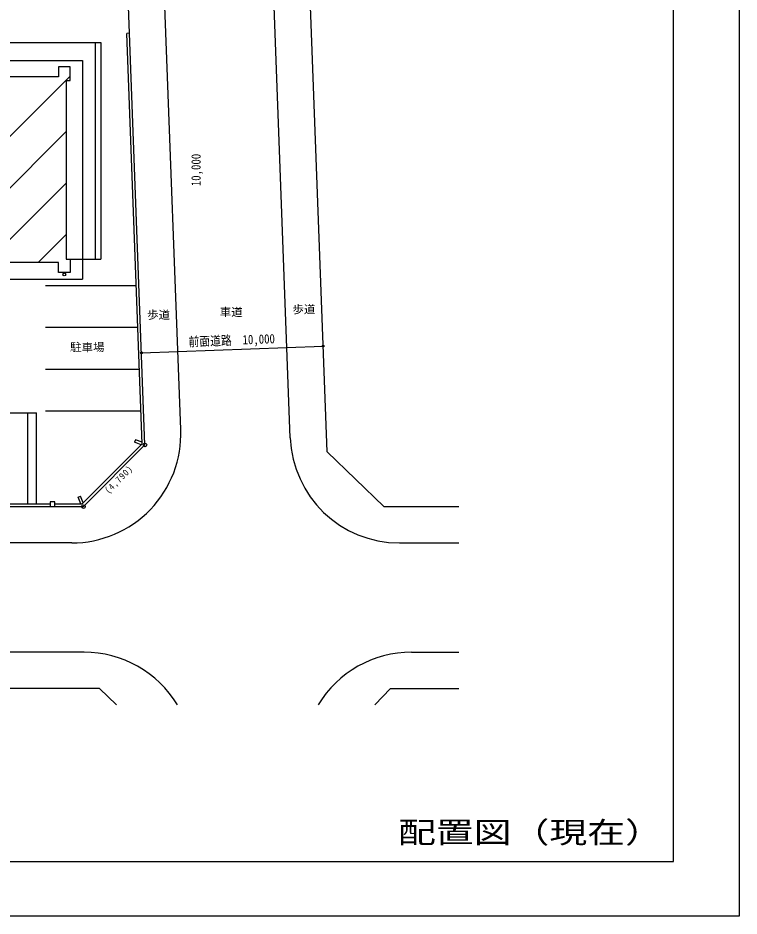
# Model space of a CAD drawing. Units: millimetres, scale not verified. Extents: x -87917 to 30883, y -64927 to 19073.
# Drawn here: x -8766 to 30883, y -64927 to -15583 of the extents above; entities that cross this region are included whole.
import ezdxf
from ezdxf.enums import TextEntityAlignment as Align

# ---------------------------------------------------------------- set-up
doc = ezdxf.new("R2010")
doc.units = ezdxf.units.MM
doc.header["$LTSCALE"] = 200
doc.header["$PDMODE"] = 32
doc.header["$PDSIZE"] = 100
doc.layers.add('0-0', color=3, linetype='Continuous')
doc.styles.add('ＭＳ ゴシック', font='')
doc.styles.get('ＭＳ ゴシック').set_extended_font_data('MS Gothic')

msp = doc.modelspace()

# ---------------------------------------------------------------- linework, layer by layer
at = {"layer": '0-0'}
for p, q in [((-1781, -39041.1), (-3840.9, 16073.1)), ((8240.5, -39429), (6166.1, 16073.1)), ((-5891.9, -18276.9), (-6541.9, -18276.9)), ((-6541.9, -18276.9), (-6541.9, -18826.9)), ((-5891.9, -19026.9), (-5891.9, -18276.9)), ((-6541.9, -18826.9), (-12091.9, -18826.9)), ((-6116.9, -19026.9), (-5891.9, -19026.9)), ((-6116.9, -19026.9), (-6116.9, -28826.9)), ((-6541.9, -29026.9), (-12091.9, -29026.9)), ((-6541.9, -29576.9), (-6541.9, -29026.9)), ((-6116.9, -28826.9), (-5891.9, -28826.9)), ((-5891.9, -28826.9), (-5891.9, -29576.9)), ((-5891.9, -29576.9), (-6541.9, -29576.9)), ((-5166.9, -42426.9), (-1781, -39041.1)), ((11352.5, -42426.9), (8240.5, -39429)), ((-72516.9, -42426.9), (-5166.9, -42426.9)), ((11352.5, -42426.9), (15483.1, -42426.9)), ((-4280.7, -52426.9), (-76516.9, -52426.9)), ((-3346.5, -53326.9), (-4280.7, -52426.9)), ((10859.3, -53326.9), (11726.3, -52426.9)), ((11726.3, -52426.9), (15483.1, -52426.9))]:
    msp.add_line(p, q, dxfattribs=at)
at = {"layer": '0-0', "color": 4}
for p, q in [((189, -38202.8), (-1839.5, 16073.1)), ((6210, -38651), (4164.7, 16073.1)), ((-5806.8, -44426.9), (-76516.9, -44426.9)), ((12205.8, -44426.9), (15483.1, -44426.9)), ((-5134, -50426.9), (-76516.9, -50426.9)), ((12878.5, -50426.9), (15483.1, -50426.9))]:
    msp.add_line(p, q, dxfattribs=at)
at = {"layer": '0-0', "color": 7}
for p, q in [((27283.1, -61926.9), (27283.1, 16073.1)), ((-2626.3, -16423.4), (-2776.2, -16429)), ((-1933.4, -38981.3), (-2776.2, -16429)), ((-4516.9, -16926.9), (-4516.9, -28826.9)), ((-4216.9, -16926.9), (-4216.9, -28826.9)), ((-24816.6, -17926.9), (-5216.9, -17926.9)), ((-5216.9, -17926.9), (-5216.9, -29926.9)), ((-16146.3, -29026.9), (-5891.9, -18772.5)), ((-13317.9, -29026.9), (-6116.9, -21825.9)), ((-10489.5, -29026.9), (-6116.9, -24654.3)), ((-7661, -29026.9), (-6116.9, -27482.8)), ((-5891.9, -28826.9), (-4216.9, -28826.9)), ((-23916.9, -29926.9), (-5216.9, -29926.9)), ((-7241.9, -30276.9), (-2258.7, -30276.9)), ((-7241.9, -32576.9), (-2172.7, -32576.9)), ((-1970, -33984), (8023, -33610.5)), ((-7241.9, -34876.9), (-2086.8, -34876.9)), ((-23741.9, -37276.9), (-7741.9, -37276.9)), ((-8241.9, -37276.9), (-8241.9, -42276.9)), ((-7741.9, -42276.9), (-7741.9, -37276.9)), ((-7241.9, -37176.9), (-2000.8, -37176.9)), ((-5229, -42276.9), (-1933.4, -38981.3)), ((-2308.8, -38753.4), (-2363.6, -38893)), ((-1991.2, -39039.1), (-2363.6, -38893)), ((-1936.4, -38899.5), (-2308.8, -38753.4)), ((-5463.3, -41907.4), (-5324.7, -41850)), ((-5310.2, -42276.9), (-5463.3, -41907.4)), ((-5171.6, -42219.5), (-5324.7, -41850)), ((-10141.9, -42276.9), (-6991.9, -42276.9)), ((-6741.9, -42276.9), (-5229, -42276.9))]:
    msp.add_line(p, q, dxfattribs=at)
at = {"layer": '0-0', "color": 4}
msp.add_lwpolyline([(-87916.9, 19073.1), (30883.1, 19073.1), (30883.1, -64926.9), (-87916.9, -64926.9)], close=True, dxfattribs=at)
at = {"layer": '0-0', "color": 7}
for points in [[(-83516.9, 16073.1), (-83516.9, -61926.9), (27283.1, -61926.9)], [(-47916.9, -16626.9), (-47916.9, -16926.9), (-4216.9, -16926.9)], [(-6741.9, -42426.9), (-6741.9, -42176.9), (-6991.9, -42176.9), (-6991.9, -42426.9)]]:
    msp.add_lwpolyline(points, dxfattribs=at)
at = {"layer": '0-0'}
for centre, radius in [((-6216.9, -29676.9), 75), ((-1781, -39041.1), 100), ((-5166.9, -42426.9), 100)]:
    msp.add_circle(centre, radius, dxfattribs=at)
at = {"layer": '0-0', "color": 4}
for centre, start, end in [((-5806.8, -38426.9), 270, 2.14041), ((12205.8, -38426.9), 182.14041, 270), ((-5134, -56426.9), 31.10892, 90), ((12878.5, -56426.9), 90, 148.89108)]:
    msp.add_arc(centre, 6000, start, end, dxfattribs=at)
at = {"layer": '0-0', "color": 6}
for p in [(-1970, -33984), (8023, -33610.5)]:
    msp.add_point(p, dxfattribs=at)

# ---------------------------------------------------------------- texts
at = {"layer": '0-0', "color": 7, "style": 'ＭＳ ゴシック', "width": 0.85}
for s, rotation, p in [('10,000', 90, (1433.1, -24826.9)), ('前面道路\u300010,000', 2.14, (624.4, -33787))]:
    msp.add_text(s, height=513.2, rotation=rotation, dxfattribs=at).set_placement(p, align=Align.BOTTOM_LEFT)
at = {"layer": '0-0', "color": 7, "style": 'ＭＳ ゴシック', "width": 1.05}
for s, p in [('車道', (2331.8, -32098.6)), ('歩道', (6329, -31949.3)), ('歩道', (-1665.4, -32248)), ('駐車場', (-5897.3, -34026.9))]:
    msp.add_text(s, height=439.9, dxfattribs=at).set_placement(p, align=Align.BOTTOM_LEFT)
at = {"layer": '0-0', "color": 5, "style": 'ＭＳ ゴシック', "width": 1.3}
msp.add_text('配置図（現在）', height=1173, dxfattribs=at).set_placement((12134.1, -61268.2), align=Align.BOTTOM_LEFT)
at = {"layer": '0-0', "color": 7, "insert": (-3710.8, -41819.4), "char_height": 366.6, "attachment_point": 7, "rotation": 45, "style": 'ＭＳ ゴシック'}
msp.add_mtext('\\T1.17;\\W0.95;(4,790)', dxfattribs=at)

doc.saveas('drawing.dxf')
